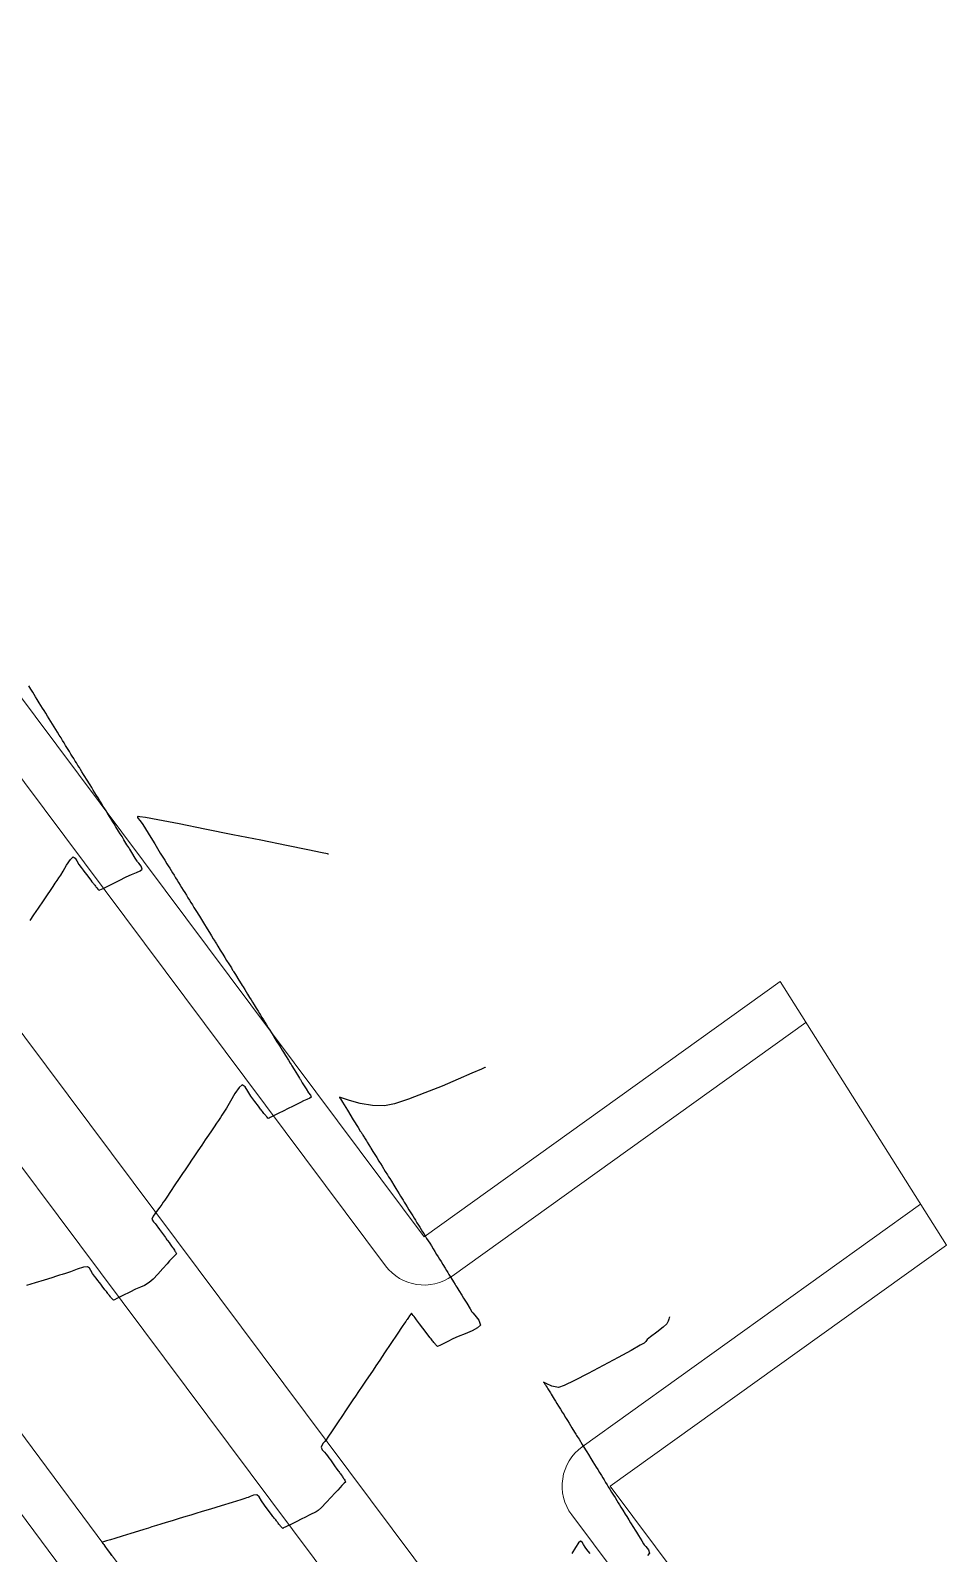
# Model space of a CAD drawing. Header units: millimetres. Extents: x 340454 to 342791, y 6993867 to 6995092.
# Drawn here: x 340857.7 to 340914.5, y 6994780.5 to 6994875.5 of the extents above; entities that cross this region are included whole.
import ezdxf

# ---------------------------------------------------------------- set-up
doc = ezdxf.new("R2010")
doc.units = ezdxf.units.MM
doc.header["$LTSCALE"] = 10
for name, color, linetype in [('T-HM-CURVA_INTERMEDIARIA', 45, 'Continuous'), ('T-HM-CURVA_MESTRA', 20, 'Continuous'), ('URB-Calçadas', 2, 'Continuous'), ('URB-Quadras', 3, 'Continuous')]:
    doc.layers.add(name, color=color, linetype=linetype)

msp = doc.modelspace()

# ---------------------------------------------------------------- linework, layer by layer
at = {"layer": 'T-HM-CURVA_INTERMEDIARIA', "color": 45, "linetype": 'Continuous', "lineweight": -3, "flags": 128}
for points, elevation in [([(340876.301, 6994824.092), (340876.3, 6994824.09), (340876.292, 6994824.083), (340876.288, 6994824.078), (340876.242, 6994824.106), (340875.912, 6994824.174), (340875.016, 6994824.357), (340873.697, 6994824.626), (340872.094, 6994824.951), (340870.349, 6994825.303), (340868.603, 6994825.653), (340866.995, 6994825.97), (340865.668, 6994826.226), (340864.902, 6994826.367), (340864.548, 6994826.426), (340864.434, 6994826.439), (340864.417, 6994826.437), (340864.409, 6994826.42), (340864.411, 6994826.379), (340864.451, 6994826.305), (340864.548, 6994826.185), (340864.682, 6994826.007), (340864.833, 6994825.764), (340865.12, 6994825.299), (340865.473, 6994824.727), (340865.823, 6994824.16), (340866.1, 6994823.711), (340866.234, 6994823.494), (340866.322, 6994823.352), (340866.41, 6994823.209), (340866.5, 6994823.065), (340866.59, 6994822.918), (340866.681, 6994822.771), (340866.773, 6994822.622), (340866.866, 6994822.471), (340866.96, 6994822.319), (340867.055, 6994822.165), (340867.151, 6994822.01), (340867.248, 6994821.853), (340867.346, 6994821.694), (340867.449, 6994821.528), (340867.547, 6994821.368), (340867.639, 6994821.22), (340867.73, 6994821.072), (340867.823, 6994820.922), (340867.918, 6994820.769), (340868.037, 6994820.575), (340868.256, 6994820.222), (340868.511, 6994819.808), (340868.741, 6994819.436), (340868.884, 6994819.205), (340869.016, 6994818.991), (340869.127, 6994818.812), (340869.18, 6994818.726), (340869.214, 6994818.67), (340869.249, 6994818.613), (340869.285, 6994818.555), (340869.322, 6994818.496), (340869.411, 6994818.351), (340869.564, 6994818.103), (340869.647, 6994817.969), (340869.683, 6994817.912), (340869.723, 6994817.847), (340869.778, 6994817.758), (340869.847, 6994817.646), (340869.958, 6994817.466), (340870.089, 6994817.254), (340870.25, 6994816.993), (340870.332, 6994816.86), (340870.359, 6994816.817), (340870.385, 6994816.775), (340870.503, 6994816.584), (340870.722, 6994816.23), (340870.86, 6994816.006), (340870.92, 6994815.908), (340870.981, 6994815.81), (340871.085, 6994815.642), (340871.254, 6994815.368), (340871.387, 6994815.153), (340871.479, 6994815.003), (340871.572, 6994814.854), (340871.673, 6994814.69), (340871.796, 6994814.491), (340871.915, 6994814.299), (340872.002, 6994814.157), (340872.072, 6994814.044), (340872.16, 6994813.902), (340872.253, 6994813.75), (340872.337, 6994813.614), (340872.442, 6994813.445), (340872.555, 6994813.262), (340872.652, 6994813.105), (340872.747, 6994812.951), (340872.858, 6994812.771), (340872.969, 6994812.591), (340873.093, 6994812.392), (340873.231, 6994812.168), (340873.333, 6994812.002), (340873.415, 6994811.869), (340873.497, 6994811.737), (340873.629, 6994811.524), (340873.808, 6994811.233), (340873.915, 6994811.06), (340873.97, 6994810.972), (340874.024, 6994810.883), (340874.157, 6994810.668), (340874.374, 6994810.317), (340874.493, 6994810.125), (340874.522, 6994810.077), (340874.552, 6994810.03), (340874.675, 6994809.83), (340874.906, 6994809.456), (340875.066, 6994809.197), (340875.179, 6994809.058), (340875.226, 6994808.938), (340875.138, 6994808.864), (340874.959, 6994808.79), (340874.743, 6994808.698), (340874.554, 6994808.603), (340874.321, 6994808.487), (340874.063, 6994808.358), (340873.797, 6994808.226), (340873.478, 6994808.066), (340873.216, 6994807.936), (340873.01, 6994807.833), (340872.827, 6994807.742), (340872.674, 6994807.666), (340872.608, 6994807.633), (340872.566, 6994807.605), (340872.525, 6994807.635), (340872.481, 6994807.681), (340872.424, 6994807.746), (340872.391, 6994807.785), (340872.356, 6994807.828), (340872.324, 6994807.867), (340872.279, 6994807.923), (340872.241, 6994807.972), (340872.195, 6994808.031), (340872.149, 6994808.09), (340872.112, 6994808.139), (340872.072, 6994808.191), (340872.035, 6994808.239), (340871.94, 6994808.365), (340871.72, 6994808.655), (340871.467, 6994808.988), (340871.273, 6994809.312), (340871.119, 6994809.585), (340870.93, 6994809.695), (340870.738, 6994809.537), (340870.472, 6994809.159), (340870.188, 6994808.688), (340869.941, 6994808.257), (340869.786, 6994807.995), (340869.664, 6994807.814), (340869.567, 6994807.67), (340869.445, 6994807.489), (340869.323, 6994807.307), (340869.179, 6994807.094), (340869.012, 6994806.845), (340868.817, 6994806.557), (340868.626, 6994806.272), (340868.401, 6994805.939), (340868.168, 6994805.593), (340867.951, 6994805.27), (340867.772, 6994805.005), (340867.613, 6994804.768), (340867.489, 6994804.584), (340867.365, 6994804.4), (340867.206, 6994804.164), (340867.002, 6994803.861), (340866.731, 6994803.458), (340866.451, 6994803.042), (340866.221, 6994802.7), (340866.099, 6994802.52), (340866.008, 6994802.384), (340865.916, 6994802.248), (340865.787, 6994802.073), (340865.578, 6994801.795), (340865.386, 6994801.515), (340865.302, 6994801.335), (340865.395, 6994801.161), (340865.504, 6994801.055), (340865.557, 6994800.983), (340865.609, 6994800.911), (340865.665, 6994800.833), (340865.768, 6994800.691), (340865.892, 6994800.52), (340866.023, 6994800.34), (340866.137, 6994800.181), (340866.195, 6994800.101), (340866.237, 6994800.043), (340866.279, 6994799.986), (340866.365, 6994799.867), (340866.442, 6994799.76), (340866.485, 6994799.7), (340866.527, 6994799.642), (340866.578, 6994799.568), (340866.617, 6994799.512), (340866.66, 6994799.448), (340866.7, 6994799.389), (340866.732, 6994799.339), (340866.768, 6994799.281), (340866.809, 6994799.211), (340866.826, 6994799.161), (340866.787, 6994799.13), (340866.725, 6994799.065), (340866.579, 6994798.911), (340866.406, 6994798.728), (340866.24, 6994798.542), (340865.978, 6994798.245), (340865.671, 6994797.905), (340865.37, 6994797.592), (340865.126, 6994797.374), (340864.843, 6994797.198), (340864.594, 6994797.091), (340864.283, 6994796.954), (340863.919, 6994796.773), (340863.484, 6994796.556), (340863.118, 6994796.373), (340862.963, 6994796.296), (340862.911, 6994796.271), (340862.874, 6994796.305), (340862.835, 6994796.344), (340862.779, 6994796.409), (340862.745, 6994796.449), (340862.711, 6994796.49), (340862.654, 6994796.561), (340862.616, 6994796.609), (340862.581, 6994796.653), (340862.549, 6994796.693), (340862.504, 6994796.752), (340862.46, 6994796.809), (340862.374, 6994796.923), (340862.206, 6994797.144), (340862.112, 6994797.268), (340862.034, 6994797.371), (340861.936, 6994797.5), (340861.828, 6994797.643), (340861.724, 6994797.779), (340861.601, 6994797.941), (340861.497, 6994798.118), (340861.416, 6994798.265), (340861.285, 6994798.358), (340861.031, 6994798.328), (340860.631, 6994798.2), (340860.216, 6994798.046), (340859.92, 6994797.94), (340859.713, 6994797.876), (340859.549, 6994797.826), (340859.342, 6994797.763), (340859.059, 6994797.676), (340858.585, 6994797.53), (340858.025, 6994797.358), (340857.48, 6994797.192)], 714), ([(340886.089, 6994810.806), (340886.085, 6994810.803), (340886.066, 6994810.791), (340886.053, 6994810.783), (340885.834, 6994810.684), (340885.247, 6994810.424), (340884.396, 6994810.054), (340883.385, 6994809.627), (340882.316, 6994809.195), (340881.294, 6994808.81), (340880.421, 6994808.525), (340879.802, 6994808.392), (340879.04, 6994808.409), (340878.283, 6994808.541), (340877.625, 6994808.719), (340877.234, 6994808.848), (340877.05, 6994808.915), (340876.991, 6994808.936), (340876.982, 6994808.938), (340876.983, 6994808.934), (340876.992, 6994808.916), (340877.017, 6994808.877), (340877.045, 6994808.837), (340877.178, 6994808.622), (340877.486, 6994808.123), (340877.852, 6994807.53), (340878.159, 6994807.033), (340878.29, 6994806.822), (340878.333, 6994806.752), (340878.386, 6994806.667), (340878.415, 6994806.62), (340878.443, 6994806.574), (340878.491, 6994806.496), (340878.523, 6994806.444), (340878.554, 6994806.395), (340878.594, 6994806.329), (340878.63, 6994806.272), (340878.666, 6994806.213), (340878.713, 6994806.137), (340878.819, 6994805.966), (340878.921, 6994805.8), (340878.948, 6994805.757), (340879.074, 6994805.553), (340879.31, 6994805.17), (340879.449, 6994804.946), (340879.493, 6994804.874), (340879.538, 6994804.801), (340879.649, 6994804.622), (340879.843, 6994804.308), (340879.976, 6994804.092), (340880.05, 6994803.973), (340880.123, 6994803.854), (340880.227, 6994803.687), (340880.378, 6994803.442), (340880.503, 6994803.238), (340880.608, 6994803.069), (340880.703, 6994802.915), (340880.795, 6994802.766), (340880.876, 6994802.635), (340880.954, 6994802.51), (340881.031, 6994802.385), (340881.11, 6994802.257), (340881.213, 6994802.09), (340881.321, 6994801.914), (340881.406, 6994801.777), (340881.474, 6994801.668), (340881.558, 6994801.531), (340881.647, 6994801.387), (340881.725, 6994801.261), (340881.822, 6994801.104), (340881.919, 6994800.947), (340881.997, 6994800.821), (340882.086, 6994800.677), (340882.17, 6994800.54), (340882.238, 6994800.431), (340882.322, 6994800.294), (340882.424, 6994800.13), (340882.52, 6994799.974), (340882.613, 6994799.823), (340882.718, 6994799.654), (340882.822, 6994799.485), (340882.928, 6994799.313), (340883.043, 6994799.127), (340883.141, 6994798.969), (340883.23, 6994798.824), (340883.32, 6994798.679), (340883.433, 6994798.496), (340883.571, 6994798.273), (340883.668, 6994798.116), (340883.742, 6994797.996), (340883.816, 6994797.876), (340883.931, 6994797.689), (340884.095, 6994797.425), (340884.195, 6994797.262), (340884.253, 6994797.169), (340884.31, 6994797.077), (340884.428, 6994796.885), (340884.616, 6994796.581), (340884.723, 6994796.408), (340884.763, 6994796.343), (340884.804, 6994796.277), (340884.926, 6994796.08), (340885.136, 6994795.739), (340885.25, 6994795.554), (340885.293, 6994795.485), (340885.435, 6994795.339), (340885.68, 6994795.027), (340885.77, 6994794.713), (340885.602, 6994794.543), (340885.253, 6994794.358), (340884.816, 6994794.173), (340884.388, 6994794.002), (340884.062, 6994793.861), (340883.75, 6994793.706), (340883.457, 6994793.56), (340883.239, 6994793.451), (340883.152, 6994793.408), (340883.105, 6994793.381), (340883.051, 6994793.428), (340882.985, 6994793.501), (340882.95, 6994793.543), (340882.913, 6994793.587), (340882.869, 6994793.641), (340882.823, 6994793.698), (340882.784, 6994793.747), (340882.745, 6994793.797), (340882.7, 6994793.855), (340882.65, 6994793.921), (340882.567, 6994794.03), (340882.395, 6994794.257), (340882.188, 6994794.529), (340881.977, 6994794.808), (340881.794, 6994795.049), (340881.7, 6994795.173), (340881.64, 6994795.251), (340881.584, 6994795.326), (340881.529, 6994795.411), (340881.474, 6994795.47), (340881.353, 6994795.303), (340881.241, 6994795.124), (340881.207, 6994795.072), (340881.172, 6994795.021), (340881.118, 6994794.941), (340881.044, 6994794.831), (340880.904, 6994794.623), (340880.59, 6994794.157), (340880.192, 6994793.565), (340879.799, 6994792.981), (340879.499, 6994792.536), (340879.264, 6994792.186), (340879.08, 6994791.914), (340878.897, 6994791.642), (340878.662, 6994791.293), (340878.403, 6994790.908), (340878.18, 6994790.577), (340877.989, 6994790.294), (340877.826, 6994790.051), (340877.663, 6994789.81), (340877.535, 6994789.618), (340877.372, 6994789.377), (340877.169, 6994789.076), (340876.859, 6994788.616), (340876.529, 6994788.125), (340876.265, 6994787.733), (340876.153, 6994787.566), (340876.118, 6994787.514), (340876.082, 6994787.462), (340875.959, 6994787.337), (340875.846, 6994787.11), (340875.916, 6994786.947), (340876.054, 6994786.789), (340876.162, 6994786.673), (340876.243, 6994786.561), (340876.325, 6994786.449), (340876.422, 6994786.314), (340876.549, 6994786.138), (340876.684, 6994785.952), (340876.834, 6994785.745), (340876.911, 6994785.639), (340876.95, 6994785.585), (340876.986, 6994785.535), (340877.02, 6994785.487), (340877.051, 6994785.445), (340877.096, 6994785.381), (340877.149, 6994785.305), (340877.181, 6994785.257), (340877.218, 6994785.203), (340877.246, 6994785.16), (340877.276, 6994785.114), (340877.322, 6994785.041), (340877.353, 6994784.986), (340877.37, 6994784.934), (340877.293, 6994784.856), (340877.143, 6994784.707), (340877.029, 6994784.587), (340876.88, 6994784.429), (340876.699, 6994784.236), (340876.476, 6994783.995), (340876.169, 6994783.658), (340875.869, 6994783.338), (340875.67, 6994783.149), (340875.537, 6994783.066), (340875.419, 6994783.016), (340875.273, 6994782.951), (340875.103, 6994782.866), (340874.873, 6994782.751), (340874.607, 6994782.619), (340874.33, 6994782.481), (340873.955, 6994782.294), (340873.64, 6994782.137), (340873.507, 6994782.07), (340873.465, 6994782.042), (340873.423, 6994782.073), (340873.379, 6994782.119), (340873.323, 6994782.184), (340873.287, 6994782.226), (340873.255, 6994782.265), (340873.218, 6994782.311), (340873.177, 6994782.361), (340873.139, 6994782.41), (340873.093, 6994782.468), (340873.055, 6994782.517), (340873.018, 6994782.567), (340872.973, 6994782.625), (340872.927, 6994782.686), (340872.886, 6994782.74), (340872.845, 6994782.794), (340872.752, 6994782.917), (340872.552, 6994783.18), (340872.322, 6994783.482), (340872.139, 6994783.766), (340871.993, 6994784.001), (340871.829, 6994784.133), (340871.623, 6994784.123), (340871.428, 6994784.036), (340871.303, 6994783.972), (340871.192, 6994783.938), (340871.081, 6994783.903), (340870.841, 6994783.83), (340870.305, 6994783.665), (340869.624, 6994783.457), (340868.952, 6994783.251), (340868.439, 6994783.094), (340868.036, 6994782.97), (340867.722, 6994782.874), (340867.408, 6994782.777), (340867.006, 6994782.654), (340866.563, 6994782.518), (340866.181, 6994782.401), (340865.855, 6994782.301), (340865.575, 6994782.215), (340865.298, 6994782.13), (340865.078, 6994782.063), (340864.8, 6994781.978), (340864.473, 6994781.878), (340863.983, 6994781.727), (340863.447, 6994781.563), (340862.984, 6994781.421), (340862.711, 6994781.337), (340862.476, 6994781.267), (340862.278, 6994781.209), (340862.193, 6994781.179), (340862.226, 6994781.128), (340862.263, 6994781.082), (340862.299, 6994781.032), (340862.369, 6994780.937), (340862.514, 6994780.736), (340862.651, 6994780.547), (340862.788, 6994780.358)], 713), ([(340897.566, 6994795.228), (340897.558, 6994795.208), (340897.544, 6994795.163), (340897.523, 6994795.084), (340897.482, 6994794.965), (340897.395, 6994794.808), (340897.166, 6994794.598), (340896.769, 6994794.284), (340896.378, 6994793.984), (340896.169, 6994793.819), (340896.076, 6994793.704), (340895.979, 6994793.597), (340895.742, 6994793.46), (340895.166, 6994793.139), (340894.361, 6994792.698), (340893.433, 6994792.197), (340892.49, 6994791.698), (340891.64, 6994791.263), (340890.991, 6994790.953), (340890.65, 6994790.829), (340890.229, 6994790.906), (340889.87, 6994791.075), (340889.716, 6994791.168), (340889.751, 6994791.111), (340889.792, 6994791.046), (340889.829, 6994790.985), (340889.878, 6994790.907), (340889.926, 6994790.829), (340889.972, 6994790.754), (340890.012, 6994790.69), (340890.052, 6994790.625), (340890.093, 6994790.558), (340890.137, 6994790.486), (340890.188, 6994790.405), (340890.246, 6994790.31), (340890.307, 6994790.212), (340890.379, 6994790.095), (340890.453, 6994789.976), (340890.545, 6994789.827), (340890.642, 6994789.67), (340890.757, 6994789.483), (340890.871, 6994789.298), (340890.985, 6994789.114), (340891.038, 6994789.028), (340891.065, 6994788.985), (340891.116, 6994788.902), (340891.202, 6994788.763), (340891.302, 6994788.601), (340891.477, 6994788.317), (340891.647, 6994788.043), (340891.729, 6994787.909), (340891.77, 6994787.844), (340891.81, 6994787.778), (340891.921, 6994787.598), (340892.121, 6994787.276), (340892.257, 6994787.055), (340892.33, 6994786.937), (340892.403, 6994786.819), (340892.505, 6994786.653), (340892.656, 6994786.409), (340892.784, 6994786.201), (340892.889, 6994786.032), (340892.993, 6994785.863), (340893.091, 6994785.706), (340893.197, 6994785.534), (340893.312, 6994785.348), (340893.409, 6994785.189), (340893.487, 6994785.064), (340893.581, 6994784.911), (340893.674, 6994784.762), (340893.747, 6994784.643), (340893.839, 6994784.494), (340893.955, 6994784.306), (340894.068, 6994784.123), (340894.167, 6994783.963), (340894.273, 6994783.791), (340894.367, 6994783.64), (340894.451, 6994783.503), (340894.535, 6994783.367), (340894.651, 6994783.179), (340894.799, 6994782.94), (340894.894, 6994782.786), (340894.957, 6994782.684), (340895.021, 6994782.581), (340895.139, 6994782.39), (340895.319, 6994782.098), (340895.421, 6994781.932), (340895.463, 6994781.866), (340895.504, 6994781.799), (340895.626, 6994781.601), (340895.836, 6994781.261), (340895.949, 6994781.079), (340895.984, 6994781.022), (340896.082, 6994780.922), (340896.252, 6994780.706), (340896.314, 6994780.488), (340896.18, 6994780.355)], 712), ([(340892.608, 6994780.467), (340892.499, 6994780.612), (340892.41, 6994780.728), (340892.305, 6994780.867), (340892.201, 6994781.04), (340892.119, 6994781.186), (340892.018, 6994781.245), (340891.892, 6994781.133), (340891.708, 6994780.851), (340891.481, 6994780.471)], 712)]:
    msp.add_lwpolyline(points, dxfattribs=dict(at, elevation=elevation))
at = {"layer": 'T-HM-CURVA_MESTRA', "color": 20, "linetype": 'Continuous', "lineweight": -3, "elevation": 715, "flags": 128}
msp.add_lwpolyline([(340857.719, 6994819.958), (340857.947, 6994820.297), (340858.236, 6994820.726), (340858.536, 6994821.172), (340858.798, 6994821.561), (340858.971, 6994821.818), (340859.141, 6994822.07), (340859.279, 6994822.276), (340859.392, 6994822.443), (340859.506, 6994822.612), (340859.62, 6994822.782), (340859.761, 6994823.022), (340859.983, 6994823.406), (340860.216, 6994823.762), (340860.386, 6994823.92), (340860.512, 6994823.846), (340860.616, 6994823.664), (340860.746, 6994823.447), (340860.893, 6994823.252), (340861.019, 6994823.087), (340861.127, 6994822.945), (340861.241, 6994822.795), (340861.35, 6994822.65), (340861.49, 6994822.466), (340861.562, 6994822.372), (340861.598, 6994822.324), (340861.651, 6994822.256), (340861.688, 6994822.208), (340861.735, 6994822.149), (340861.773, 6994822.102), (340861.812, 6994822.053), (340861.87, 6994821.984), (340861.934, 6994821.91), (340861.974, 6994821.868), (340862.011, 6994821.834), (340862.062, 6994821.856), (340862.256, 6994821.953), (340862.713, 6994822.181), (340863.252, 6994822.45), (340863.691, 6994822.669), (340864.026, 6994822.818), (340864.335, 6994822.942), (340864.571, 6994823.054), (340864.682, 6994823.163), (340864.63, 6994823.345), (340864.489, 6994823.525), (340864.407, 6994823.608), (340864.381, 6994823.651), (340864.264, 6994823.84), (340864.047, 6994824.192), (340863.923, 6994824.392), (340863.888, 6994824.448), (340863.853, 6994824.505), (340863.746, 6994824.679), (340863.554, 6994824.989), (340863.435, 6994825.182), (340863.38, 6994825.271), (340863.326, 6994825.359), (340863.225, 6994825.522), (340863.059, 6994825.79), (340862.943, 6994825.978), (340862.871, 6994826.096), (340862.798, 6994826.213), (340862.701, 6994826.37), (340862.561, 6994826.597), (340862.447, 6994826.781), (340862.359, 6994826.924), (340862.271, 6994827.067), (340862.172, 6994827.227), (340862.053, 6994827.419), (340861.947, 6994827.592), (340861.845, 6994827.756), (340861.743, 6994827.92), (340861.648, 6994828.075), (340861.546, 6994828.24), (340861.443, 6994828.406), (340861.362, 6994828.538), (340861.297, 6994828.643), (340861.216, 6994828.774), (340861.124, 6994828.924), (340861.036, 6994829.065), (340860.937, 6994829.225), (340860.848, 6994829.369), (340860.778, 6994829.484), (340860.689, 6994829.628), (340860.598, 6994829.775), (340860.523, 6994829.896), (340860.43, 6994830.047), (340860.333, 6994830.204), (340860.253, 6994830.334), (340860.161, 6994830.482), (340860.075, 6994830.622), (340860.006, 6994830.732), (340859.92, 6994830.872), (340859.821, 6994831.033), (340859.729, 6994831.182), (340859.634, 6994831.336), (340859.521, 6994831.518), (340859.409, 6994831.699), (340859.307, 6994831.865), (340859.204, 6994832.031), (340859.106, 6994832.19), (340859.002, 6994832.359), (340858.897, 6994832.529), (340858.792, 6994832.698), (340858.679, 6994832.881), (340858.579, 6994833.043), (340858.481, 6994833.202), (340858.383, 6994833.36), (340858.277, 6994833.533), (340858.154, 6994833.731), (340858.052, 6994833.897), (340857.96, 6994834.045), (340857.868, 6994834.194), (340857.76, 6994834.37), (340857.628, 6994834.582)], dxfattribs=at)
at = {"layer": 'URB-Calçadas', "lineweight": 0}
for points in [[(340906.062, 6994813.599), (340884.014, 6994797.781, -0.408618), (340879.861, 6994798.423), (340822.332, 6994875.456)], [(340796.225, 6994870.179), (340906.495, 6994721.409, -0.46051), (340904.534, 6994710.62), (340864.207, 6994680.73, -0.414662), (340853.709, 6994682.298), (340727.258, 6994853.445)], [(341462.148, 6994583.263), (341455.773, 6994517.546, -0.469604), (341447.481, 6994511.319), (341447.481, 6994511.319), (341323.425, 6994526.082, 2.505871), (341322.711, 6994515.09), (341446.721, 6994500.318, -0.457908), (341453.358, 6994492.643), (341448.538, 6994442.956, -0.398793), (341439.073, 6994435.65), (341439.073, 6994435.65, -0.034561), (341322.289, 6994451.995, -0.062194), (341256.159, 6994486.217), (341063.331, 6994608.261), (340993.59, 6994654.346), (340972.95, 6994673.775), (340891.463, 6994782.889, -0.419832), (340892.118, 6994787.121), (340913.215, 6994802.257)]]:
    msp.add_lwpolyline(points, format="xyb", dxfattribs=at)
msp.add_lwpolyline([(340806.342, 6994872.634), (340909.897, 6994733.971, 0.414214), (340913.396, 6994733.464), (340913.396, 6994733.464, 0.414214), (340913.904, 6994736.963), (340811.626, 6994873.916)], format="xyb", close=True, dxfattribs=at)
at = {"layer": 'URB-Quadras', "color": 252, "lineweight": 0}
msp.add_lwpolyline([(340760.794, 6994812.262), (340783.989, 6994830.301), (340761.409, 6994861.732), (340793.06, 6994869.411), (340904.085, 6994719.623, -0.414214), (340903.045, 6994712.629), (340862.719, 6994682.738, -0.414662), (340855.72, 6994683.784), (340760.794, 6994812.262)], format="xyb", dxfattribs=at)
for points in [[(340904.459, 6994816.141), (340882.265, 6994800.218), (340851.253, 6994841.744)], [(341276.393, 6994476.591), (341065.356, 6994610.518), (340995.459, 6994656.707), (340975.197, 6994675.78), (340893.866, 6994784.684), (340914.818, 6994799.715), (340904.459, 6994816.141)]]:
    msp.add_lwpolyline(points, dxfattribs=at)

doc.saveas('drawing.dxf')
